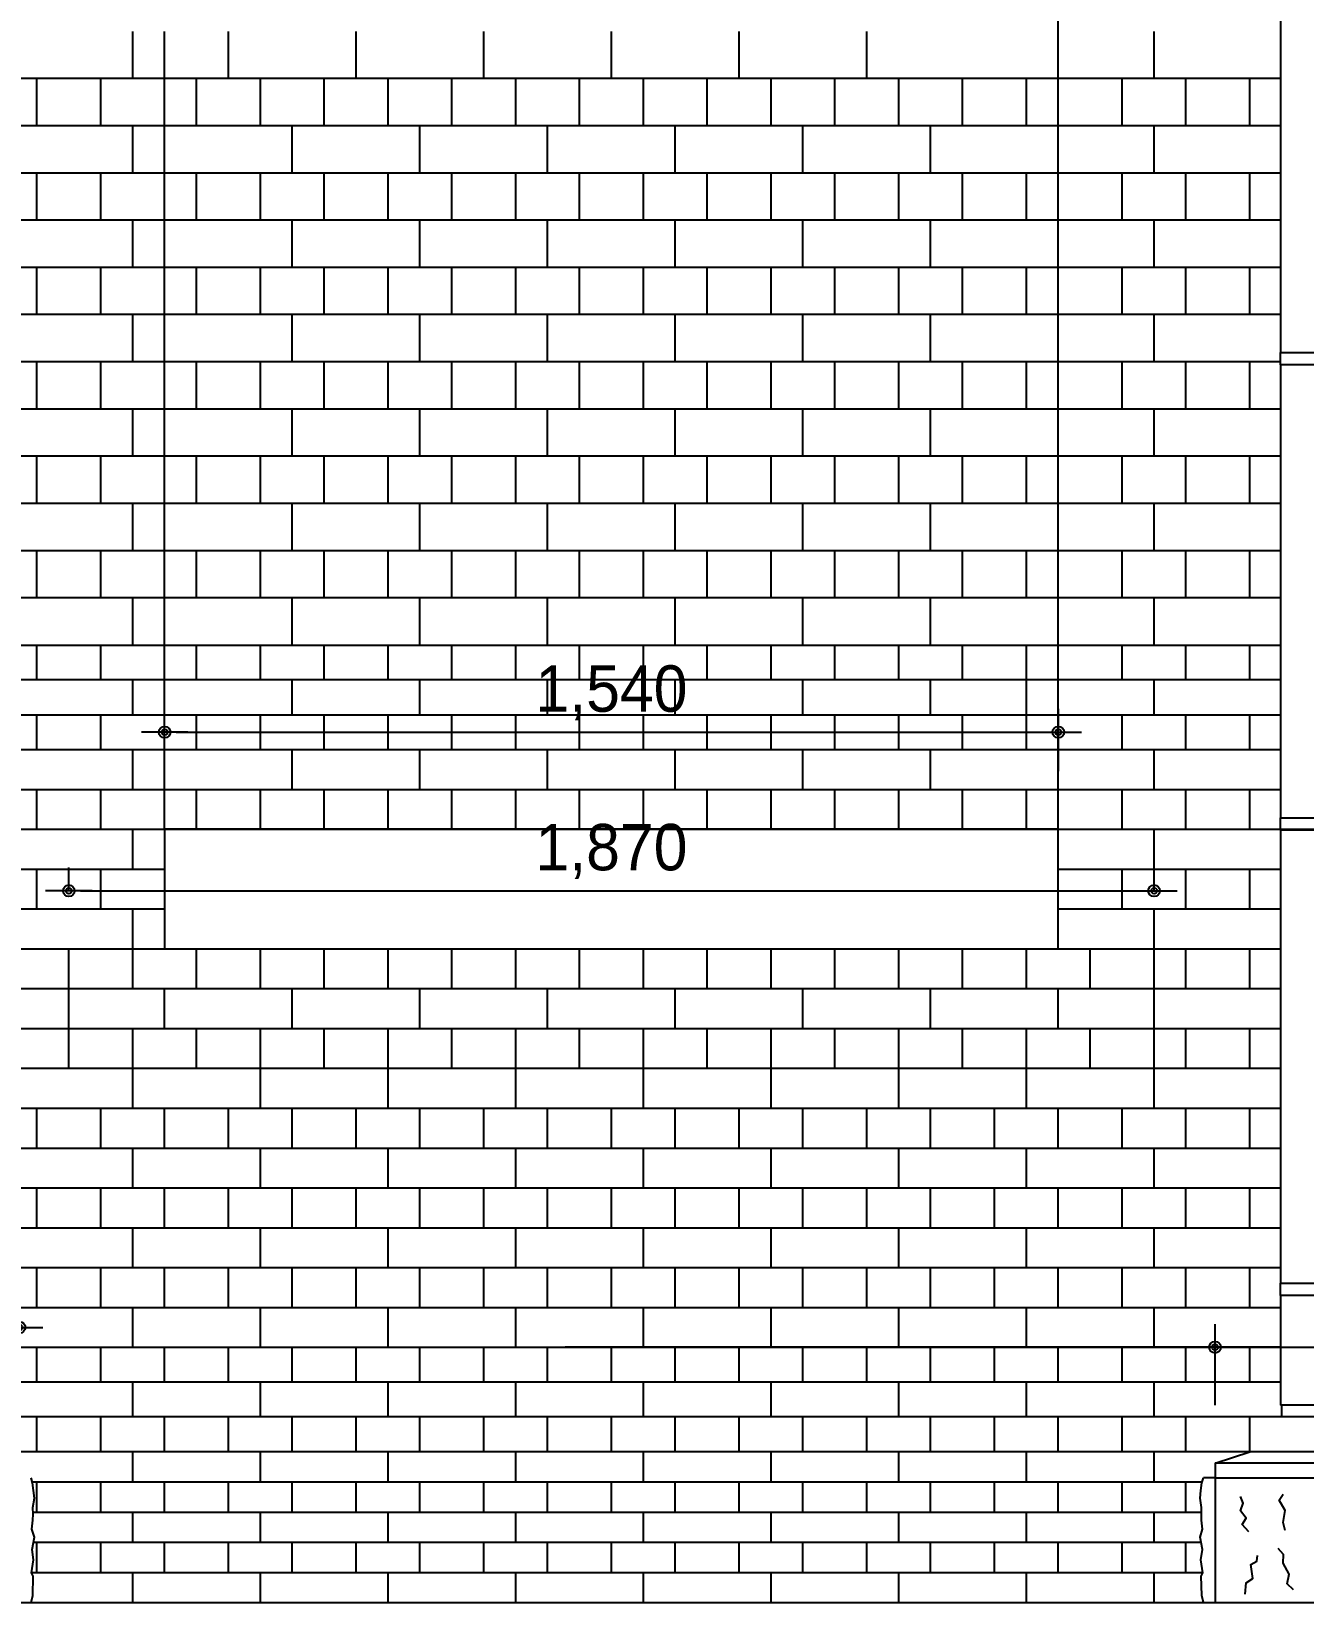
# Model space of a CAD drawing. Extents: x 186583 to 203403, y -172622 to -160742.
# Drawn here: x 193794 to 195986, y -169763 to -167055 of the extents above; entities that cross this region are included whole.
import ezdxf

# ---------------------------------------------------------------- set-up
doc = ezdxf.new("R2010")
doc.units = 0
doc.header["$LTSCALE"] = 50
doc.header["$MEASUREMENT"] = 0
doc.header["$PDMODE"] = 35
doc.header["$PDSIZE"] = -10
doc.layers.get('0').update_dxf_attribs({"linetype": 'CONTINUOUS'})
doc.layers.get('DEFPOINTS').update_dxf_attribs({"linetype": 'CONTINUOUS'})
for name, color, linetype in [('ele-3', 6, 'CONTINUOUS'), ('h', 5, 'CONTINUOUS'), ('HAT', 5, 'CONTINUOUS'), ('W-2', 2, 'CONTINUOUS'), ('WID', 4, 'CONTINUOUS')]:
    doc.layers.add(name, color=color, linetype=linetype)
doc.styles.add('GHS', font='HYWULM_0.TTF')
doc.styles.add('현창', font='HYWULM_0.TTF')
doc.dimstyles.new('3MM', dxfattribs={"dimscale": 300, "dimtxt": 4, "dimasz": 1, "dimexe": 1.5, "dimexo": 2, "dimgap": 1, "dimtad": 1, "dimtoh": 1, "dimdec": 4, "dimzin": 0, "dimdsep": 46, "dimtxsty": 'GHS', "dimblk": 'DIMDOT', "dimcen": -1, "dimdle": 1.5, "dimadec": 0, "dimazin": 0, "dimtfac": 1, "dimtdec": 4, "dimtix": 1, "dimtmove": 2, "dimatfit": 3, "dimldrblk": 'DIMDOT', "dimfxl": 1, "dimtvp": 1, "dimtolj": 1, "dimtzin": 0, "dimarcsym": 0})

# ---------------------------------------------------------------- blocks, each defined once
blk = doc.blocks.new('DIMDOT')
at = {"linetype": 'Continuous'}
blk.add_line((-2, 0), (2, 0), dxfattribs=at)
for radius in [0.5, 0.25]:
    blk.add_circle((0, 0), radius, dxfattribs=at)
blk = doc.blocks.new('*D15')
at = {"lineweight": -2}
for p, q in [((194023.7, -168330.3), (194023.7, -168222.9)), ((195563.7, -168330.3), (195563.7, -168222.9)), ((194043.7, -168262.9), (195543.7, -168262.9))]:
    blk.add_line(p, q, dxfattribs=at)
at = {"layer": 'DEFPOINTS', "color": 0}
for p in [(195563.7, -168262.9), (194023.7, -168430.3), (195563.7, -168430.3)]:
    blk.add_point(p, dxfattribs=at)
at = {"lineweight": -2, "xscale": 20, "yscale": 20, "zscale": 20, "rotation": 180}
blk.add_blockref('DIMDOT', (194023.7, -168262.9), dxfattribs=at)
at = {"lineweight": -2, "xscale": 20, "yscale": 20, "zscale": 20}
blk.add_blockref('DIMDOT', (195563.7, -168262.9), dxfattribs=at)
at = {"color": 0, "insert": (194793.7, -168195.2), "char_height": 80, "attachment_point": 5, "style": '현창'}
blk.add_mtext('\\A1;1,540', dxfattribs=at)
blk = doc.blocks.new('*D16')
at = {"lineweight": -2}
for p, q in [((193858.7, -168536.3), (193858.7, -168496.3)), ((195728.7, -168536.3), (195728.7, -168496.3)), ((193878.7, -168536.3), (195708.7, -168536.3))]:
    blk.add_line(p, q, dxfattribs=at)
at = {"layer": 'DEFPOINTS', "color": 0}
for p in [(195728.7, -168536.3), (193858.7, -168636.3), (195728.7, -168636.3)]:
    blk.add_point(p, dxfattribs=at)
at = {"lineweight": -2, "xscale": 20, "yscale": 20, "zscale": 20, "rotation": 180}
blk.add_blockref('DIMDOT', (193858.7, -168536.3), dxfattribs=at)
at = {"lineweight": -2, "xscale": 20, "yscale": 20, "zscale": 20}
blk.add_blockref('DIMDOT', (195728.7, -168536.3), dxfattribs=at)
at = {"color": 0, "insert": (194793.7, -168468.5), "char_height": 80, "attachment_point": 5, "style": '현창'}
blk.add_mtext('\\A1;1,870', dxfattribs=at)
blk = doc.blocks.new('*D21')
at = {"lineweight": -2}
for p, q in [((193113.7, -169422.9), (193113.7, -169248.7)), ((193773.7, -169422.9), (193773.7, -169248.7)), ((193133.7, -169288.7), (193753.7, -169288.7))]:
    blk.add_line(p, q, dxfattribs=at)
at = {"layer": 'DEFPOINTS', "color": 0}
for p in [(193773.7, -169288.7), (193113.7, -169522.9), (193773.7, -169522.9)]:
    blk.add_point(p, dxfattribs=at)
at = {"lineweight": -2, "xscale": 20, "yscale": 20, "zscale": 20, "rotation": 180}
blk.add_blockref('DIMDOT', (193113.7, -169288.7), dxfattribs=at)
at = {"lineweight": -2, "xscale": 20, "yscale": 20, "zscale": 20}
blk.add_blockref('DIMDOT', (193773.7, -169288.7), dxfattribs=at)
at = {"color": 0, "insert": (193443.7, -169227.1), "char_height": 80, "attachment_point": 5, "style": '현창'}
blk.add_mtext('\\A1;660', dxfattribs=at)
blk = doc.blocks.new('*D22')
at = {"lineweight": -2}
for p, q in [((195833.7, -169422.9), (195833.7, -169282.9)), ((196443.7, -169422.9), (196443.7, -169282.9)), ((195853.7, -169322.9), (196423.7, -169322.9))]:
    blk.add_line(p, q, dxfattribs=at)
at = {"layer": 'DEFPOINTS', "color": 0}
for p in [(196443.7, -169322.9), (195833.7, -169522.9), (196443.7, -169522.9)]:
    blk.add_point(p, dxfattribs=at)
at = {"lineweight": -2, "xscale": 20, "yscale": 20, "zscale": 20, "rotation": 180}
blk.add_blockref('DIMDOT', (195833.7, -169322.9), dxfattribs=at)
at = {"lineweight": -2, "xscale": 20, "yscale": 20, "zscale": 20}
blk.add_blockref('DIMDOT', (196443.7, -169322.9), dxfattribs=at)
at = {"color": 0, "insert": (196138.7, -169261.3), "char_height": 80, "attachment_point": 5, "style": '현창'}
blk.add_mtext('\\A1;610', dxfattribs=at)

msp = doc.modelspace()

# ---------------------------------------------------------------- linework, layer by layer
at = {"layer": 'ele-3'}
for p, q in [((195563.65758, -168430.26534), (195563.65758, -166067.48366)), ((195946.69224, -166827.17968), (195946.69224, -167609.09713)), ((194023.65758, -168430.26534), (194023.65758, -167055.35391)), ((195563.65758, -167136.70608), (194023.65758, -167136.70608)), ((195563.65758, -167218.05824), (194023.65758, -167218.05824)), ((195563.65758, -167299.4104), (194023.65758, -167299.4104)), ((195563.65758, -167380.76256), (194023.65758, -167380.76256)), ((195563.65758, -167462.11472), (194023.65758, -167462.11472)), ((195563.65758, -167543.46688), (194023.65758, -167543.46688)), ((195563.65758, -167624.81904), (194023.65758, -167624.81904)), ((195946.69224, -167629.09713), (195946.69224, -168411.01457)), ((195563.65758, -167706.1712), (194023.65758, -167706.1712)), ((195563.65758, -167787.52336), (194023.65758, -167787.52336)), ((195563.65758, -167868.87553), (194023.65758, -167868.87553)), ((195563.65758, -167950.22769), (194023.65758, -167950.22769)), ((195563.65758, -168031.57985), (194023.65758, -168031.57985)), ((192488.65758, -168112.93201), (194023.65758, -168112.93201)), ((192488.65758, -168112.93201), (194023.65758, -168112.93201)), ((194023.65758, -168112.93201), (195563.65758, -168112.93201)), ((194023.65758, -168112.93201), (195563.65758, -168112.93201)), ((195288.65758, -168112.93201), (195946.69224, -168112.93201)), ((195288.65758, -168112.93201), (195946.69224, -168112.93201)), ((194023.65758, -168172.93201), (192488.65758, -168172.93201)), ((195563.65758, -168172.93201), (194023.65758, -168172.93201)), ((195946.69224, -168172.93201), (195288.65758, -168172.93201)), ((192488.65758, -168232.93201), (194023.65758, -168232.93201)), ((194023.65758, -168232.93201), (195563.65758, -168232.93201)), ((195288.65758, -168232.93201), (195946.69224, -168232.93201)), ((192488.65758, -168292.93201), (194023.65758, -168292.93201)), ((194023.65758, -168292.93201), (195563.65758, -168292.93201)), ((195288.65758, -168292.93201), (195946.69224, -168292.93201)), ((194023.65758, -168361.59868), (195563.65758, -168361.59868)), ((195946.69224, -168431.01457), (195946.69224, -169212.93201)), ((193858.65758, -168636.26534), (195728.65758, -168636.26534)), ((193858.65758, -168842.26534), (193858.65758, -168636.26534)), ((193858.65758, -168704.93201), (195728.65758, -168704.93201)), ((193858.65758, -168773.59868), (195728.65758, -168773.59868)), ((195946.69224, -169232.93201), (195946.69224, -169422.93201)), ((192488.65758, -169322.93201), (195946.69224, -169322.93201)), ((195946.69224, -169322.93201), (194713.65758, -169322.93201)), ((195946.69224, -169382.93201), (192488.65758, -169382.93201)), ((196021.69224, -169422.93201), (195946.69224, -169422.93201)), ((196443.65758, -169502.93201), (192488.65758, -169502.93201))]:
    msp.add_line(p, q, dxfattribs=at)
for points in [[(194133.65758, -167136.70608), (194133.65758, -167055.35391)], [(194353.65758, -167136.70608), (194353.65758, -167055.35391)], [(194573.65758, -167136.70608), (194573.65758, -167055.35391)], [(194793.65758, -167136.70608), (194793.65758, -167055.35391)], [(195013.65758, -167136.70608), (195013.65758, -167055.35391)], [(195233.65758, -167136.70608), (195233.65758, -167055.35391)], [(194078.65758, -167218.05824), (194078.65758, -167136.70608)], [(194188.65758, -167218.05824), (194188.65758, -167136.70608)], [(194298.65758, -167218.05824), (194298.65758, -167136.70608)], [(194408.65758, -167218.05824), (194408.65758, -167136.70608)], [(194518.65758, -167218.05824), (194518.65758, -167136.70608)], [(194628.65758, -167218.05824), (194628.65758, -167136.70608)], [(194738.65758, -167218.05824), (194738.65758, -167136.70608)], [(194848.65758, -167218.05824), (194848.65758, -167136.70608)], [(194958.65758, -167218.05824), (194958.65758, -167136.70608)], [(195068.65758, -167218.05824), (195068.65758, -167136.70608)], [(195178.65758, -167218.05824), (195178.65758, -167136.70608)], [(195288.65758, -167218.05824), (195288.65758, -167136.70608)], [(195398.65758, -167218.05824), (195398.65758, -167136.70608)], [(195508.65758, -167218.05824), (195508.65758, -167136.70608)], [(194243.65758, -167299.4104), (194243.65758, -167218.05824)], [(194463.65758, -167299.4104), (194463.65758, -167218.05824)], [(194683.65758, -167299.4104), (194683.65758, -167218.05824)], [(194903.65758, -167299.4104), (194903.65758, -167218.05824)], [(195123.65758, -167299.4104), (195123.65758, -167218.05824)], [(195343.65758, -167299.4104), (195343.65758, -167218.05824)], [(194078.65758, -167380.76256), (194078.65758, -167299.4104)], [(194188.65758, -167380.76256), (194188.65758, -167299.4104)], [(194298.65758, -167380.76256), (194298.65758, -167299.4104)], [(194408.65758, -167380.76256), (194408.65758, -167299.4104)], [(194518.65758, -167380.76256), (194518.65758, -167299.4104)], [(194628.65758, -167380.76256), (194628.65758, -167299.4104)], [(194738.65758, -167380.76256), (194738.65758, -167299.4104)], [(194848.65758, -167380.76256), (194848.65758, -167299.4104)], [(194958.65758, -167380.76256), (194958.65758, -167299.4104)], [(195068.65758, -167380.76256), (195068.65758, -167299.4104)], [(195178.65758, -167380.76256), (195178.65758, -167299.4104)], [(195288.65758, -167380.76256), (195288.65758, -167299.4104)], [(195398.65758, -167380.76256), (195398.65758, -167299.4104)], [(195508.65758, -167380.76256), (195508.65758, -167299.4104)], [(194243.65758, -167462.11472), (194243.65758, -167380.76256)], [(194463.65758, -167462.11472), (194463.65758, -167380.76256)], [(194683.65758, -167462.11472), (194683.65758, -167380.76256)], [(194903.65758, -167462.11472), (194903.65758, -167380.76256)], [(195123.65758, -167462.11472), (195123.65758, -167380.76256)], [(195343.65758, -167462.11472), (195343.65758, -167380.76256)], [(194078.65758, -167543.46688), (194078.65758, -167462.11472)], [(194188.65758, -167543.46688), (194188.65758, -167462.11472)], [(194298.65758, -167543.46688), (194298.65758, -167462.11472)], [(194408.65758, -167543.46688), (194408.65758, -167462.11472)], [(194518.65758, -167543.46688), (194518.65758, -167462.11472)], [(194628.65758, -167543.46688), (194628.65758, -167462.11472)], [(194738.65758, -167543.46688), (194738.65758, -167462.11472)], [(194848.65758, -167543.46688), (194848.65758, -167462.11472)], [(194958.65758, -167543.46688), (194958.65758, -167462.11472)], [(195068.65758, -167543.46688), (195068.65758, -167462.11472)], [(195178.65758, -167543.46688), (195178.65758, -167462.11472)], [(195288.65758, -167543.46688), (195288.65758, -167462.11472)], [(195398.65758, -167543.46688), (195398.65758, -167462.11472)], [(195508.65758, -167543.46688), (195508.65758, -167462.11472)], [(194243.65758, -167624.81904), (194243.65758, -167543.46688)], [(194463.65758, -167624.81904), (194463.65758, -167543.46688)], [(194683.65758, -167624.81904), (194683.65758, -167543.46688)], [(194903.65758, -167624.81904), (194903.65758, -167543.46688)], [(195123.65758, -167624.81904), (195123.65758, -167543.46688)], [(195343.65758, -167624.81904), (195343.65758, -167543.46688)], [(194078.65758, -167706.1712), (194078.65758, -167624.81904)], [(194188.65758, -167706.1712), (194188.65758, -167624.81904)], [(194298.65758, -167706.1712), (194298.65758, -167624.81904)], [(194408.65758, -167706.1712), (194408.65758, -167624.81904)], [(194518.65758, -167706.1712), (194518.65758, -167624.81904)], [(194628.65758, -167706.1712), (194628.65758, -167624.81904)], [(194738.65758, -167706.1712), (194738.65758, -167624.81904)], [(194848.65758, -167706.1712), (194848.65758, -167624.81904)], [(194958.65758, -167706.1712), (194958.65758, -167624.81904)], [(195068.65758, -167706.1712), (195068.65758, -167624.81904)], [(195178.65758, -167706.1712), (195178.65758, -167624.81904)], [(195288.65758, -167706.1712), (195288.65758, -167624.81904)], [(195398.65758, -167706.1712), (195398.65758, -167624.81904)], [(195508.65758, -167706.1712), (195508.65758, -167624.81904)], [(194243.65758, -167787.52336), (194243.65758, -167706.1712)], [(194463.65758, -167787.52336), (194463.65758, -167706.1712)], [(194683.65758, -167787.52336), (194683.65758, -167706.1712)], [(194903.65758, -167787.52336), (194903.65758, -167706.1712)], [(195123.65758, -167787.52336), (195123.65758, -167706.1712)], [(195343.65758, -167787.52336), (195343.65758, -167706.1712)], [(194078.65758, -167868.87553), (194078.65758, -167787.52336)], [(194188.65758, -167868.87553), (194188.65758, -167787.52336)], [(194298.65758, -167868.87553), (194298.65758, -167787.52336)], [(194408.65758, -167868.87553), (194408.65758, -167787.52336)], [(194518.65758, -167868.87553), (194518.65758, -167787.52336)], [(194628.65758, -167868.87553), (194628.65758, -167787.52336)], [(194738.65758, -167868.87553), (194738.65758, -167787.52336)], [(194848.65758, -167868.87553), (194848.65758, -167787.52336)], [(194958.65758, -167868.87553), (194958.65758, -167787.52336)], [(195068.65758, -167868.87553), (195068.65758, -167787.52336)], [(195178.65758, -167868.87553), (195178.65758, -167787.52336)], [(195288.65758, -167868.87553), (195288.65758, -167787.52336)], [(195398.65758, -167868.87553), (195398.65758, -167787.52336)], [(195508.65758, -167868.87553), (195508.65758, -167787.52336)], [(194243.65758, -167950.22769), (194243.65758, -167868.87553)], [(194463.65758, -167950.22769), (194463.65758, -167868.87553)], [(194683.65758, -167950.22769), (194683.65758, -167868.87553)], [(194903.65758, -167950.22769), (194903.65758, -167868.87553)], [(195123.65758, -167950.22769), (195123.65758, -167868.87553)], [(195343.65758, -167950.22769), (195343.65758, -167868.87553)], [(194078.65758, -168031.57985), (194078.65758, -167950.22769)], [(194188.65758, -168031.57985), (194188.65758, -167950.22769)], [(194298.65758, -168031.57985), (194298.65758, -167950.22769)], [(194408.65758, -168031.57985), (194408.65758, -167950.22769)], [(194518.65758, -168031.57985), (194518.65758, -167950.22769)], [(194628.65758, -168031.57985), (194628.65758, -167950.22769)], [(194738.65758, -168031.57985), (194738.65758, -167950.22769)], [(194848.65758, -168031.57985), (194848.65758, -167950.22769)], [(194958.65758, -168031.57985), (194958.65758, -167950.22769)], [(195068.65758, -168031.57985), (195068.65758, -167950.22769)], [(195178.65758, -168031.57985), (195178.65758, -167950.22769)], [(195288.65758, -168031.57985), (195288.65758, -167950.22769)], [(195398.65758, -168031.57985), (195398.65758, -167950.22769)], [(195508.65758, -168031.57985), (195508.65758, -167950.22769)], [(194243.65758, -168112.93201), (194243.65758, -168031.57985)], [(194463.65758, -168112.93201), (194463.65758, -168031.57985)], [(194683.65758, -168112.93201), (194683.65758, -168031.57985)], [(194903.65758, -168112.93201), (194903.65758, -168031.57985)], [(195123.65758, -168112.93201), (195123.65758, -168031.57985)], [(195343.65758, -168112.93201), (195343.65758, -168031.57985)], [(193803.65758, -168172.93201), (193803.65758, -168112.93201)], [(193913.65758, -168172.93201), (193913.65758, -168112.93201)], [(194078.65758, -168172.93201), (194078.65758, -168112.93201)], [(194188.65758, -168172.93201), (194188.65758, -168112.93201)], [(194298.65758, -168172.93201), (194298.65758, -168112.93201)], [(194408.65758, -168172.93201), (194408.65758, -168112.93201)], [(194518.65758, -168172.93201), (194518.65758, -168112.93201)], [(194628.65758, -168172.93201), (194628.65758, -168112.93201)], [(194738.65758, -168172.93201), (194738.65758, -168112.93201)], [(194848.65758, -168172.93201), (194848.65758, -168112.93201)], [(194958.65758, -168172.93201), (194958.65758, -168112.93201)], [(195068.65758, -168172.93201), (195068.65758, -168112.93201)], [(195178.65758, -168172.93201), (195178.65758, -168112.93201)], [(195288.65758, -168172.93201), (195288.65758, -168112.93201)], [(195398.65758, -168172.93201), (195398.65758, -168112.93201)], [(195508.65758, -168172.93201), (195508.65758, -168112.93201)], [(195563.65758, -168172.93201), (195563.65758, -168112.93201)], [(195563.65758, -168172.93201), (195563.65758, -168112.93201)], [(195673.65758, -168172.93201), (195673.65758, -168112.93201)], [(195783.65758, -168172.93201), (195783.65758, -168112.93201)], [(195893.65758, -168172.93201), (195893.65758, -168112.93201)], [(193968.65758, -168232.93201), (193968.65758, -168172.93201)], [(194243.65758, -168232.93201), (194243.65758, -168172.93201)], [(194463.65758, -168232.93201), (194463.65758, -168172.93201)], [(194683.65758, -168232.93201), (194683.65758, -168172.93201)], [(194903.65758, -168232.93201), (194903.65758, -168172.93201)], [(195123.65758, -168232.93201), (195123.65758, -168172.93201)], [(195343.65758, -168232.93201), (195343.65758, -168172.93201)], [(195508.65758, -168232.93201), (195508.65758, -168172.93201)], [(195728.65758, -168232.93201), (195728.65758, -168172.93201)], [(193803.65758, -168292.93201), (193803.65758, -168232.93201)], [(193913.65758, -168292.93201), (193913.65758, -168232.93201)], [(194078.65758, -168292.93201), (194078.65758, -168232.93201)], [(194188.65758, -168292.93201), (194188.65758, -168232.93201)], [(194298.65758, -168292.93201), (194298.65758, -168232.93201)], [(194408.65758, -168292.93201), (194408.65758, -168232.93201)], [(194518.65758, -168292.93201), (194518.65758, -168232.93201)], [(194628.65758, -168292.93201), (194628.65758, -168232.93201)], [(194738.65758, -168292.93201), (194738.65758, -168232.93201)], [(194848.65758, -168292.93201), (194848.65758, -168232.93201)], [(194958.65758, -168292.93201), (194958.65758, -168232.93201)], [(195068.65758, -168292.93201), (195068.65758, -168232.93201)], [(195178.65758, -168292.93201), (195178.65758, -168232.93201)], [(195288.65758, -168292.93201), (195288.65758, -168232.93201)], [(195398.65758, -168292.93201), (195398.65758, -168232.93201)], [(195508.65758, -168292.93201), (195508.65758, -168232.93201)], [(195563.65758, -168292.93201), (195563.65758, -168232.93201)], [(195563.65758, -168292.93201), (195563.65758, -168232.93201)], [(195673.65758, -168292.93201), (195673.65758, -168232.93201)], [(195783.65758, -168292.93201), (195783.65758, -168232.93201)], [(195893.65758, -168292.93201), (195893.65758, -168232.93201)], [(194243.65758, -168361.59868), (194243.65758, -168292.93201)], [(194463.65758, -168361.59868), (194463.65758, -168292.93201)], [(194683.65758, -168361.59868), (194683.65758, -168292.93201)], [(194903.65758, -168361.59868), (194903.65758, -168292.93201)], [(195123.65758, -168361.59868), (195123.65758, -168292.93201)], [(195343.65758, -168361.59868), (195343.65758, -168292.93201)], [(194078.65758, -168430.26534), (194078.65758, -168361.59868)], [(194188.65758, -168430.26534), (194188.65758, -168361.59868)], [(194298.65758, -168430.26534), (194298.65758, -168361.59868)], [(194408.65758, -168430.26534), (194408.65758, -168361.59868)], [(194518.65758, -168430.26534), (194518.65758, -168361.59868)], [(194628.65758, -168430.26534), (194628.65758, -168361.59868)], [(194738.65758, -168430.26534), (194738.65758, -168361.59868)], [(194848.65758, -168430.26534), (194848.65758, -168361.59868)], [(194958.65758, -168430.26534), (194958.65758, -168361.59868)], [(195068.65758, -168430.26534), (195068.65758, -168361.59868)], [(195178.65758, -168430.26534), (195178.65758, -168361.59868)], [(195288.65758, -168430.26534), (195288.65758, -168361.59868)], [(195398.65758, -168430.26534), (195398.65758, -168361.59868)], [(195508.65758, -168430.26534), (195508.65758, -168361.59868)], [(193968.65758, -168704.93201), (193968.65758, -168636.26534)], [(194078.65758, -168704.93201), (194078.65758, -168636.26534)], [(194188.65758, -168704.93201), (194188.65758, -168636.26534)], [(194298.65758, -168704.93201), (194298.65758, -168636.26534)], [(194408.65758, -168704.93201), (194408.65758, -168636.26534)], [(194518.65758, -168704.93201), (194518.65758, -168636.26534)], [(194628.65758, -168704.93201), (194628.65758, -168636.26534)], [(194738.65758, -168704.93201), (194738.65758, -168636.26534)], [(194848.65758, -168704.93201), (194848.65758, -168636.26534)], [(194958.65758, -168704.93201), (194958.65758, -168636.26534)], [(195068.65758, -168704.93201), (195068.65758, -168636.26534)], [(195178.65758, -168704.93201), (195178.65758, -168636.26534)], [(195288.65758, -168704.93201), (195288.65758, -168636.26534)], [(195398.65758, -168704.93201), (195398.65758, -168636.26534)], [(195508.65758, -168704.93201), (195508.65758, -168636.26534)], [(195618.65758, -168704.93201), (195618.65758, -168636.26534)], [(195728.65758, -168842.26534), (195728.65758, -168636.26534)], [(194023.65758, -168773.59868), (194023.65758, -168704.93201)], [(194243.65758, -168773.59868), (194243.65758, -168704.93201)], [(194463.65758, -168773.59868), (194463.65758, -168704.93201)], [(194683.65758, -168773.59868), (194683.65758, -168704.93201)], [(194903.65758, -168773.59868), (194903.65758, -168704.93201)], [(195123.65758, -168773.59868), (195123.65758, -168704.93201)], [(195343.65758, -168773.59868), (195343.65758, -168704.93201)], [(195563.65758, -168773.59868), (195563.65758, -168704.93201)], [(193968.65758, -168842.26534), (193968.65758, -168773.59868)], [(194078.65758, -168842.26534), (194078.65758, -168773.59868)], [(194188.65758, -168842.26534), (194188.65758, -168773.59868)], [(194298.65758, -168842.26534), (194298.65758, -168773.59868)], [(194408.65758, -168842.26534), (194408.65758, -168773.59868)], [(194518.65758, -168842.26534), (194518.65758, -168773.59868)], [(194628.65758, -168842.26534), (194628.65758, -168773.59868)], [(194738.65758, -168842.26534), (194738.65758, -168773.59868)], [(194848.65758, -168842.26534), (194848.65758, -168773.59868)], [(194958.65758, -168842.26534), (194958.65758, -168773.59868)], [(195068.65758, -168842.26534), (195068.65758, -168773.59868)], [(195178.65758, -168842.26534), (195178.65758, -168773.59868)], [(195288.65758, -168842.26534), (195288.65758, -168773.59868)], [(195398.65758, -168842.26534), (195398.65758, -168773.59868)], [(195508.65758, -168842.26534), (195508.65758, -168773.59868)], [(195618.65758, -168842.26534), (195618.65758, -168773.59868)], [(193803.65758, -169382.93201), (193803.65758, -169322.93201)], [(193913.65758, -169382.93201), (193913.65758, -169322.93201)], [(194023.65758, -169382.93201), (194023.65758, -169322.93201)], [(194133.65758, -169382.93201), (194133.65758, -169322.93201)], [(194243.65758, -169382.93201), (194243.65758, -169322.93201)], [(194353.65758, -169382.93201), (194353.65758, -169322.93201)], [(194463.65758, -169382.93201), (194463.65758, -169322.93201)], [(194573.65758, -169382.93201), (194573.65758, -169322.93201)], [(194683.65758, -169382.93201), (194683.65758, -169322.93201)], [(194793.65758, -169382.93201), (194793.65758, -169322.93201)], [(194903.65758, -169382.93201), (194903.65758, -169322.93201)], [(195013.65758, -169382.93201), (195013.65758, -169322.93201)], [(195123.65758, -169382.93201), (195123.65758, -169322.93201)], [(195233.65758, -169382.93201), (195233.65758, -169322.93201)], [(195343.65758, -169382.93201), (195343.65758, -169322.93201)], [(195453.65758, -169382.93201), (195453.65758, -169322.93201)], [(195563.65758, -169382.93201), (195563.65758, -169322.93201)], [(195673.65758, -169382.93201), (195673.65758, -169322.93201)], [(195783.65758, -169382.93201), (195783.65758, -169322.93201)], [(195893.65758, -169382.93201), (195893.65758, -169322.93201)], [(193968.65758, -169442.93201), (193968.65758, -169382.93201)], [(194188.65758, -169442.93201), (194188.65758, -169382.93201)], [(194408.65758, -169442.93201), (194408.65758, -169382.93201)], [(194628.65758, -169442.93201), (194628.65758, -169382.93201)], [(194848.65758, -169442.93201), (194848.65758, -169382.93201)], [(195068.65758, -169442.93201), (195068.65758, -169382.93201)], [(195288.65758, -169442.93201), (195288.65758, -169382.93201)], [(195508.65758, -169442.93201), (195508.65758, -169382.93201)], [(195728.65758, -169442.93201), (195728.65758, -169382.93201)], [(195948.65758, -169442.93201), (195948.65758, -169422.93201)], [(196223.65758, -169502.93201), (196223.65758, -169442.93201), (192488.65758, -169442.93201)], [(193803.65758, -169502.93201), (193803.65758, -169442.93201)], [(193913.65758, -169502.93201), (193913.65758, -169442.93201)], [(194023.65758, -169502.93201), (194023.65758, -169442.93201)], [(194133.65758, -169502.93201), (194133.65758, -169442.93201)], [(194243.65758, -169502.93201), (194243.65758, -169442.93201)], [(194353.65758, -169502.93201), (194353.65758, -169442.93201)], [(194463.65758, -169502.93201), (194463.65758, -169442.93201)], [(194573.65758, -169502.93201), (194573.65758, -169442.93201)], [(194683.65758, -169502.93201), (194683.65758, -169442.93201)], [(194793.65758, -169502.93201), (194793.65758, -169442.93201)], [(194903.65758, -169502.93201), (194903.65758, -169442.93201)], [(195013.65758, -169502.93201), (195013.65758, -169442.93201)], [(195123.65758, -169502.93201), (195123.65758, -169442.93201)], [(195233.65758, -169502.93201), (195233.65758, -169442.93201)], [(195343.65758, -169502.93201), (195343.65758, -169442.93201)], [(195453.65758, -169502.93201), (195453.65758, -169442.93201)], [(195563.65758, -169502.93201), (195563.65758, -169442.93201)], [(195673.65758, -169502.93201), (195673.65758, -169442.93201)], [(195783.65758, -169502.93201), (195783.65758, -169442.93201)], [(195893.65758, -169502.93201), (195893.65758, -169442.93201)]]:
    msp.add_lwpolyline(points, dxfattribs=at)
at = {"layer": 'h'}
for p, q in [((194023.65758, -167136.70608), (189843.65758, -167136.70608)), ((195946.69224, -167136.70608), (195288.65758, -167136.70608)), ((194023.65758, -167218.05824), (189843.65758, -167218.05824)), ((195946.69224, -167218.05824), (195563.65758, -167218.05824)), ((194023.65758, -167299.4104), (192816.15758, -167299.4104)), ((195946.69224, -167299.4104), (195563.65758, -167299.4104)), ((194023.65758, -167380.76256), (192816.15758, -167380.76256)), ((195946.69224, -167380.76256), (195563.65758, -167380.76256)), ((194023.65758, -167462.11472), (192816.15758, -167462.11472)), ((195946.69224, -167462.11472), (195563.65758, -167462.11472)), ((194023.65758, -167543.46688), (192816.15758, -167543.46688)), ((195946.69224, -167543.46688), (195563.65758, -167543.46688)), ((194023.65758, -167624.81904), (189843.65758, -167624.81904)), ((195946.69224, -167624.81904), (195563.65758, -167624.81904)), ((194023.65758, -167706.1712), (189843.65758, -167706.1712)), ((195946.69224, -167706.1712), (195563.65758, -167706.1712)), ((194023.65758, -167787.52336), (189843.65758, -167787.52336)), ((195946.69224, -167787.52336), (195563.65758, -167787.52336)), ((194023.65758, -167868.87553), (192562.30567, -167868.87553)), ((195946.69224, -167868.87553), (195563.65758, -167868.87553)), ((194023.65758, -167950.22769), (192523.41453, -167950.22769)), ((195946.69224, -167950.22769), (195563.65758, -167950.22769)), ((194023.65758, -168031.57985), (192488.65758, -168031.57985)), ((195946.69224, -168031.57985), (195563.65758, -168031.57985)), ((192488.65758, -168361.59868), (194023.65758, -168361.59868)), ((195563.65758, -168361.59868), (195946.69224, -168361.59868)), ((192488.65758, -168430.26534), (196105.15758, -168430.26534)), ((192488.65758, -168498.93201), (194023.65758, -168498.93201)), ((195563.65758, -168498.93201), (195946.69224, -168498.93201)), ((192488.65758, -168567.59868), (194023.65758, -168567.59868)), ((195563.65758, -168567.59868), (195946.69224, -168567.59868)), ((192488.65758, -168636.26534), (193858.65758, -168636.26534)), ((195563.65758, -168636.26534), (195946.69224, -168636.26534)), ((192488.65758, -168704.93201), (193858.65758, -168704.93201)), ((195728.65758, -168704.93201), (195946.69224, -168704.93201)), ((192488.65758, -168773.59868), (193858.65758, -168773.59868)), ((195728.65758, -168773.59868), (195946.69224, -168773.59868)), ((192488.65758, -168842.26534), (193858.65758, -168842.26534)), ((193748.65758, -168842.26534), (195728.65758, -168842.26534)), ((195728.65758, -168842.26534), (195946.69224, -168842.26534)), ((192488.65758, -168910.93201), (195946.69224, -168910.93201)), ((192488.65758, -168979.59868), (195946.69224, -168979.59868)), ((192488.65758, -169048.26534), (195946.69224, -169048.26534)), ((192488.65758, -169116.93201), (195946.69224, -169116.93201)), ((192488.65758, -169185.59868), (195946.69224, -169185.59868)), ((192488.65758, -169254.26534), (195946.69224, -169254.26534)), ((193795.6739, -169554.93201), (195811.64125, -169554.93201)), ((193797.03677, -169606.93201), (195810.27838, -169606.93201)), ((193797.6544, -169658.93201), (195809.66075, -169658.93201)), ((193794.73788, -169710.93201), (195812.57727, -169710.93201))]:
    msp.add_line(p, q, dxfattribs=at)
for points in [[(193968.65758, -167136.70608), (193968.65758, -167055.35391)], [(195728.65758, -167136.70608), (195728.65758, -167055.35391)], [(193803.65758, -167218.05824), (193803.65758, -167136.70608)], [(193913.65758, -167218.05824), (193913.65758, -167136.70608)], [(195563.65758, -167218.05824), (195563.65758, -167136.70608)], [(195563.65758, -167218.05824), (195563.65758, -167136.70608)], [(195673.65758, -167218.05824), (195673.65758, -167136.70608)], [(195783.65758, -167218.05824), (195783.65758, -167136.70608)], [(195893.65758, -167218.05824), (195893.65758, -167136.70608)], [(193968.65758, -167299.4104), (193968.65758, -167218.05824)], [(195728.65758, -167299.4104), (195728.65758, -167218.05824)], [(193803.65758, -167380.76256), (193803.65758, -167299.4104)], [(193913.65758, -167380.76256), (193913.65758, -167299.4104)], [(195563.65758, -167380.76256), (195563.65758, -167299.4104)], [(195563.65758, -167380.76256), (195563.65758, -167299.4104)], [(195673.65758, -167380.76256), (195673.65758, -167299.4104)], [(195783.65758, -167380.76256), (195783.65758, -167299.4104)], [(195893.65758, -167380.76256), (195893.65758, -167299.4104)], [(193968.65758, -167462.11472), (193968.65758, -167380.76256)], [(195728.65758, -167462.11472), (195728.65758, -167380.76256)], [(193803.65758, -167543.46688), (193803.65758, -167462.11472)], [(193913.65758, -167543.46688), (193913.65758, -167462.11472)], [(195563.65758, -167543.46688), (195563.65758, -167462.11472)], [(195563.65758, -167543.46688), (195563.65758, -167462.11472)], [(195673.65758, -167543.46688), (195673.65758, -167462.11472)], [(195783.65758, -167543.46688), (195783.65758, -167462.11472)], [(195893.65758, -167543.46688), (195893.65758, -167462.11472)], [(193968.65758, -167624.81904), (193968.65758, -167543.46688)], [(195728.65758, -167624.81904), (195728.65758, -167543.46688)], [(193803.65758, -167706.1712), (193803.65758, -167624.81904)], [(193913.65758, -167706.1712), (193913.65758, -167624.81904)], [(195563.65758, -167706.1712), (195563.65758, -167624.81904)], [(195563.65758, -167706.1712), (195563.65758, -167624.81904)], [(195673.65758, -167706.1712), (195673.65758, -167624.81904)], [(195783.65758, -167706.1712), (195783.65758, -167624.81904)], [(195893.65758, -167706.1712), (195893.65758, -167624.81904)], [(193968.65758, -167787.52336), (193968.65758, -167706.1712)], [(195728.65758, -167787.52336), (195728.65758, -167706.1712)], [(193803.65758, -167868.87553), (193803.65758, -167787.52336)], [(193913.65758, -167868.87553), (193913.65758, -167787.52336)], [(195563.65758, -167868.87553), (195563.65758, -167787.52336)], [(195563.65758, -167868.87553), (195563.65758, -167787.52336)], [(195673.65758, -167868.87553), (195673.65758, -167787.52336)], [(195783.65758, -167868.87553), (195783.65758, -167787.52336)], [(195893.65758, -167868.87553), (195893.65758, -167787.52336)], [(193968.65758, -167950.22769), (193968.65758, -167868.87553)], [(195728.65758, -167950.22769), (195728.65758, -167868.87553)], [(193803.65758, -168031.57985), (193803.65758, -167950.22769)], [(193913.65758, -168031.57985), (193913.65758, -167950.22769)], [(195563.65758, -168031.57985), (195563.65758, -167950.22769)], [(195563.65758, -168031.57985), (195563.65758, -167950.22769)], [(195673.65758, -168031.57985), (195673.65758, -167950.22769)], [(195783.65758, -168031.57985), (195783.65758, -167950.22769)], [(195893.65758, -168031.57985), (195893.65758, -167950.22769)], [(193968.65758, -168112.93201), (193968.65758, -168031.57985)], [(195728.65758, -168112.93201), (195728.65758, -168031.57985)], [(193968.65758, -168361.59868), (193968.65758, -168292.93201)], [(195728.65758, -168361.59868), (195728.65758, -168292.93201)], [(193803.65758, -168430.26534), (193803.65758, -168361.59868)], [(193913.65758, -168430.26534), (193913.65758, -168361.59868)], [(195563.65758, -168430.26534), (195563.65758, -168361.59868)], [(195563.65758, -168430.26534), (195563.65758, -168361.59868)], [(195673.65758, -168430.26534), (195673.65758, -168361.59868)], [(195783.65758, -168430.26534), (195783.65758, -168361.59868)], [(195893.65758, -168430.26534), (195893.65758, -168361.59868)], [(193968.65758, -168498.93201), (193968.65758, -168430.26534)], [(195728.65758, -168498.93201), (195728.65758, -168430.26534)], [(193803.65758, -168567.59868), (193803.65758, -168498.93201)], [(193913.65758, -168567.59868), (193913.65758, -168498.93201)], [(195563.65758, -168567.59868), (195563.65758, -168498.93201)], [(195563.65758, -168567.59868), (195563.65758, -168498.93201)], [(195673.65758, -168567.59868), (195673.65758, -168498.93201)], [(195783.65758, -168567.59868), (195783.65758, -168498.93201)], [(195893.65758, -168567.59868), (195893.65758, -168498.93201)], [(193968.65758, -168636.26534), (193968.65758, -168567.59868)], [(195728.65758, -168636.26534), (195728.65758, -168567.59868)], [(195783.65758, -168704.93201), (195783.65758, -168636.26534)], [(195893.65758, -168704.93201), (195893.65758, -168636.26534)], [(195728.65758, -168773.59868), (195728.65758, -168704.93201)], [(195783.65758, -168842.26534), (195783.65758, -168773.59868)], [(195893.65758, -168842.26534), (195893.65758, -168773.59868)], [(193968.65758, -168910.93201), (193968.65758, -168842.26534)], [(194188.65758, -168910.93201), (194188.65758, -168842.26534)], [(194408.65758, -168910.93201), (194408.65758, -168842.26534)], [(194628.65758, -168910.93201), (194628.65758, -168842.26534)], [(194848.65758, -168910.93201), (194848.65758, -168842.26534)], [(195068.65758, -168910.93201), (195068.65758, -168842.26534)], [(195288.65758, -168910.93201), (195288.65758, -168842.26534)], [(195508.65758, -168910.93201), (195508.65758, -168842.26534)], [(195728.65758, -168910.93201), (195728.65758, -168842.26534)], [(193803.65758, -168979.59868), (193803.65758, -168910.93201)], [(193913.65758, -168979.59868), (193913.65758, -168910.93201)], [(194023.65758, -168979.59868), (194023.65758, -168910.93201)], [(194133.65758, -168979.59868), (194133.65758, -168910.93201)], [(194243.65758, -168979.59868), (194243.65758, -168910.93201)], [(194353.65758, -168979.59868), (194353.65758, -168910.93201)], [(194463.65758, -168979.59868), (194463.65758, -168910.93201)], [(194573.65758, -168979.59868), (194573.65758, -168910.93201)], [(194683.65758, -168979.59868), (194683.65758, -168910.93201)], [(194793.65758, -168979.59868), (194793.65758, -168910.93201)], [(194903.65758, -168979.59868), (194903.65758, -168910.93201)], [(195013.65758, -168979.59868), (195013.65758, -168910.93201)], [(195123.65758, -168979.59868), (195123.65758, -168910.93201)], [(195233.65758, -168979.59868), (195233.65758, -168910.93201)], [(195343.65758, -168979.59868), (195343.65758, -168910.93201)], [(195453.65758, -168979.59868), (195453.65758, -168910.93201)], [(195563.65758, -168979.59868), (195563.65758, -168910.93201)], [(195673.65758, -168979.59868), (195673.65758, -168910.93201)], [(195783.65758, -168979.59868), (195783.65758, -168910.93201)], [(195893.65758, -168979.59868), (195893.65758, -168910.93201)], [(193968.65758, -169048.26534), (193968.65758, -168979.59868)], [(194188.65758, -169048.26534), (194188.65758, -168979.59868)], [(194408.65758, -169048.26534), (194408.65758, -168979.59868)], [(194628.65758, -169048.26534), (194628.65758, -168979.59868)], [(194848.65758, -169048.26534), (194848.65758, -168979.59868)], [(195068.65758, -169048.26534), (195068.65758, -168979.59868)], [(195288.65758, -169048.26534), (195288.65758, -168979.59868)], [(195508.65758, -169048.26534), (195508.65758, -168979.59868)], [(195728.65758, -169048.26534), (195728.65758, -168979.59868)], [(193803.65758, -169116.93201), (193803.65758, -169048.26534)], [(193913.65758, -169116.93201), (193913.65758, -169048.26534)], [(194023.65758, -169116.93201), (194023.65758, -169048.26534)], [(194133.65758, -169116.93201), (194133.65758, -169048.26534)], [(194243.65758, -169116.93201), (194243.65758, -169048.26534)], [(194353.65758, -169116.93201), (194353.65758, -169048.26534)], [(194463.65758, -169116.93201), (194463.65758, -169048.26534)], [(194573.65758, -169116.93201), (194573.65758, -169048.26534)], [(194683.65758, -169116.93201), (194683.65758, -169048.26534)], [(194793.65758, -169116.93201), (194793.65758, -169048.26534)], [(194903.65758, -169116.93201), (194903.65758, -169048.26534)], [(195013.65758, -169116.93201), (195013.65758, -169048.26534)], [(195123.65758, -169116.93201), (195123.65758, -169048.26534)], [(195233.65758, -169116.93201), (195233.65758, -169048.26534)], [(195343.65758, -169116.93201), (195343.65758, -169048.26534)], [(195453.65758, -169116.93201), (195453.65758, -169048.26534)], [(195563.65758, -169116.93201), (195563.65758, -169048.26534)], [(195673.65758, -169116.93201), (195673.65758, -169048.26534)], [(195783.65758, -169116.93201), (195783.65758, -169048.26534)], [(195893.65758, -169116.93201), (195893.65758, -169048.26534)], [(193968.65758, -169185.59868), (193968.65758, -169116.93201)], [(194188.65758, -169185.59868), (194188.65758, -169116.93201)], [(194408.65758, -169185.59868), (194408.65758, -169116.93201)], [(194628.65758, -169185.59868), (194628.65758, -169116.93201)], [(194848.65758, -169185.59868), (194848.65758, -169116.93201)], [(195068.65758, -169185.59868), (195068.65758, -169116.93201)], [(195288.65758, -169185.59868), (195288.65758, -169116.93201)], [(195508.65758, -169185.59868), (195508.65758, -169116.93201)], [(195728.65758, -169185.59868), (195728.65758, -169116.93201)], [(193803.65758, -169254.26534), (193803.65758, -169185.59868)], [(193913.65758, -169254.26534), (193913.65758, -169185.59868)], [(194023.65758, -169254.26534), (194023.65758, -169185.59868)], [(194133.65758, -169254.26534), (194133.65758, -169185.59868)], [(194243.65758, -169254.26534), (194243.65758, -169185.59868)], [(194353.65758, -169254.26534), (194353.65758, -169185.59868)], [(194463.65758, -169254.26534), (194463.65758, -169185.59868)], [(194573.65758, -169254.26534), (194573.65758, -169185.59868)], [(194683.65758, -169254.26534), (194683.65758, -169185.59868)], [(194793.65758, -169254.26534), (194793.65758, -169185.59868)], [(194903.65758, -169254.26534), (194903.65758, -169185.59868)], [(195013.65758, -169254.26534), (195013.65758, -169185.59868)], [(195123.65758, -169254.26534), (195123.65758, -169185.59868)], [(195233.65758, -169254.26534), (195233.65758, -169185.59868)], [(195343.65758, -169254.26534), (195343.65758, -169185.59868)], [(195453.65758, -169254.26534), (195453.65758, -169185.59868)], [(195563.65758, -169254.26534), (195563.65758, -169185.59868)], [(195673.65758, -169254.26534), (195673.65758, -169185.59868)], [(195783.65758, -169254.26534), (195783.65758, -169185.59868)], [(195893.65758, -169254.26534), (195893.65758, -169185.59868)], [(193968.65758, -169322.93201), (193968.65758, -169254.26534)], [(194188.65758, -169322.93201), (194188.65758, -169254.26534)], [(194408.65758, -169322.93201), (194408.65758, -169254.26534)], [(194628.65758, -169322.93201), (194628.65758, -169254.26534)], [(194848.65758, -169322.93201), (194848.65758, -169254.26534)], [(195068.65758, -169322.93201), (195068.65758, -169254.26534)], [(195288.65758, -169322.93201), (195288.65758, -169254.26534)], [(195508.65758, -169322.93201), (195508.65758, -169254.26534)], [(195728.65758, -169322.93201), (195728.65758, -169254.26534)], [(193968.65758, -169554.93201), (193968.65758, -169502.93201)], [(194188.65758, -169554.93201), (194188.65758, -169502.93201)], [(194408.65758, -169554.93201), (194408.65758, -169502.93201)], [(194628.65758, -169554.93201), (194628.65758, -169502.93201)], [(194848.65758, -169554.93201), (194848.65758, -169502.93201)], [(195068.65758, -169554.93201), (195068.65758, -169502.93201)], [(195288.65758, -169554.93201), (195288.65758, -169502.93201)], [(195508.65758, -169554.93201), (195508.65758, -169502.93201)], [(195728.65758, -169554.93201), (195728.65758, -169502.93201)], [(193803.65758, -169606.93201), (193803.65758, -169554.93201)], [(193913.65758, -169606.93201), (193913.65758, -169554.93201)], [(194023.65758, -169606.93201), (194023.65758, -169554.93201)], [(194133.65758, -169606.93201), (194133.65758, -169554.93201)], [(194243.65758, -169606.93201), (194243.65758, -169554.93201)], [(194353.65758, -169606.93201), (194353.65758, -169554.93201)], [(194463.65758, -169606.93201), (194463.65758, -169554.93201)], [(194573.65758, -169606.93201), (194573.65758, -169554.93201)], [(194683.65758, -169606.93201), (194683.65758, -169554.93201)], [(194793.65758, -169606.93201), (194793.65758, -169554.93201)], [(194903.65758, -169606.93201), (194903.65758, -169554.93201)], [(195013.65758, -169606.93201), (195013.65758, -169554.93201)], [(195123.65758, -169606.93201), (195123.65758, -169554.93201)], [(195233.65758, -169606.93201), (195233.65758, -169554.93201)], [(195343.65758, -169606.93201), (195343.65758, -169554.93201)], [(195453.65758, -169606.93201), (195453.65758, -169554.93201)], [(195563.65758, -169606.93201), (195563.65758, -169554.93201)], [(195673.65758, -169606.93201), (195673.65758, -169554.93201)], [(195783.65758, -169606.93201), (195783.65758, -169554.93201)], [(195892.00114, -169641.0143), (195880.68876, -169628.63026), (195887.1528, -169617.32276), (195877.45674, -169604.93872), (195882.30445, -169591.47774), (195877.45674, -169580.17064)], [(195954.47244, -169638.8725), (195950.84638, -169624.75415), (195954.78366, -169604.54172), (195944.23802, -169586.64399), (195951.24042, -169575.87496)], [(193968.65758, -169658.93201), (193968.65758, -169606.93201)], [(194188.65758, -169658.93201), (194188.65758, -169606.93201)], [(194408.65758, -169658.93201), (194408.65758, -169606.93201)], [(194628.65758, -169658.93201), (194628.65758, -169606.93201)], [(194848.65758, -169658.93201), (194848.65758, -169606.93201)], [(195068.65758, -169658.93201), (195068.65758, -169606.93201)], [(195288.65758, -169658.93201), (195288.65758, -169606.93201)], [(195508.65758, -169658.93201), (195508.65758, -169606.93201)], [(195728.65758, -169658.93201), (195728.65758, -169606.93201)], [(193803.65758, -169710.93201), (193803.65758, -169658.93201)], [(193913.65758, -169710.93201), (193913.65758, -169658.93201)], [(194023.65758, -169710.93201), (194023.65758, -169658.93201)], [(194133.65758, -169710.93201), (194133.65758, -169658.93201)], [(194243.65758, -169710.93201), (194243.65758, -169658.93201)], [(194353.65758, -169710.93201), (194353.65758, -169658.93201)], [(194463.65758, -169710.93201), (194463.65758, -169658.93201)], [(194573.65758, -169710.93201), (194573.65758, -169658.93201)], [(194683.65758, -169710.93201), (194683.65758, -169658.93201)], [(194793.65758, -169710.93201), (194793.65758, -169658.93201)], [(194903.65758, -169710.93201), (194903.65758, -169658.93201)], [(195013.65758, -169710.93201), (195013.65758, -169658.93201)], [(195123.65758, -169710.93201), (195123.65758, -169658.93201)], [(195233.65758, -169710.93201), (195233.65758, -169658.93201)], [(195343.65758, -169710.93201), (195343.65758, -169658.93201)], [(195453.65758, -169710.93201), (195453.65758, -169658.93201)], [(195563.65758, -169710.93201), (195563.65758, -169658.93201)], [(195673.65758, -169710.93201), (195673.65758, -169658.93201)], [(195783.65758, -169710.93201), (195783.65758, -169658.93201)], [(195885.4524, -169748.17376), (195887.60708, -169728.78999), (195898.91946, -169721.25179), (195895.14908, -169697.56066), (195905.92249, -169691.63788), (195906.99983, -169681.94579)], [(195968.87253, -169741.16396), (195958.09913, -169730.39533), (195961.33115, -169714.24239), (195951.09673, -169694.85823), (195951.63509, -169680.3207), (195942.47801, -169669.55168)], [(193968.65758, -169762.93201), (193968.65758, -169710.93201)], [(194188.65758, -169762.93201), (194188.65758, -169710.93201)], [(194408.65758, -169762.93201), (194408.65758, -169710.93201)], [(194628.65758, -169762.93201), (194628.65758, -169710.93201)], [(194848.65758, -169762.93201), (194848.65758, -169710.93201)], [(195068.65758, -169762.93201), (195068.65758, -169710.93201)], [(195288.65758, -169762.93201), (195288.65758, -169710.93201)], [(195508.65758, -169762.93201), (195508.65758, -169710.93201)], [(195728.65758, -169762.93201), (195728.65758, -169710.93201)]]:
    msp.add_lwpolyline(points, dxfattribs=at)
at = {"layer": 'HAT'}
for p, q in [((195833.65758, -169522.93201), (195893.65758, -169502.93201)), ((196443.65758, -169502.93201), (195893.65758, -169502.93201)), ((195833.65758, -169547.93201), (195833.65758, -169762.93201)), ((195833.65758, -169547.93201), (196443.65758, -169547.93201))]:
    msp.add_line(p, q, dxfattribs=at)
at = {"layer": 'W-2'}
msp.add_line((189603.65758, -169762.93201), (199273.65758, -169762.93201), dxfattribs=at)
at = {"layer": 'WID'}
for p, q in [((195833.65758, -169547.93201), (195813.65758, -169547.93201)), ((196443.65758, -169522.93201), (195833.65758, -169522.93201)), ((195833.65758, -169522.93201), (195833.65758, -169547.93201))]:
    msp.add_line(p, q, dxfattribs=at)
for points in [[(196022.69224, -167609.09713), (195945.69224, -167609.09713), (195945.69224, -167629.09713), (196022.69224, -167629.09713)], [(196022.69224, -168411.01457), (195945.69224, -168411.01457), (195945.69224, -168431.01457), (196022.69224, -168431.01457)], [(194023.65758, -168636.26534), (195563.65758, -168636.26534), (195563.65758, -168430.26534), (194023.65758, -168430.26534)], [(196022.69224, -169212.93201), (195945.69224, -169212.93201), (195945.69224, -169232.93201), (196022.69224, -169232.93201)]]:
    msp.add_lwpolyline(points, close=True, dxfattribs=at)
for points in [[(193793.65758, -169762.93201), (193796.34577, -169750.86513), (193797.44537, -169717.51591), (193794.6048, -169711.83791), (193797.96043, -169688.99434), (193795.30258, -169671.37319), (193799.28567, -169650.30253), (193795.0238, -169636.35905), (193796.65235, -169620.79426), (193797.14288, -169610.68768), (193796.81177, -169598.96814), (193799.25215, -169583.11348), (193798.03196, -169569.69802), (193796.07639, -169556.3293), (193793.65758, -169547.93201)], [(195813.65758, -169762.93201), (195810.96938, -169750.86513), (195809.86978, -169717.51591), (195812.71035, -169711.83791), (195809.35472, -169688.99434), (195812.01257, -169671.37319), (195808.02948, -169650.30253), (195812.29135, -169636.35905), (195810.6628, -169620.79426), (195810.17227, -169610.68768), (195810.50338, -169598.96814), (195808.063, -169583.11348), (195809.28319, -169569.69802), (195811.23876, -169556.3293), (195813.65758, -169547.93201)]]:
    msp.add_lwpolyline(points, dxfattribs=at)

# ---------------------------------------------------------------- dimensions: what is measured, and where the dimension line sits
for base, p1, p2, picture, middle in [((195563.65758, -168262.93201), (194023.65758, -168430.26534), (195563.65758, -168430.26534), '*D15', (194793.65758, -168195.20897)), ((195728.65758, -168536.26534), (193858.65758, -168636.26534), (195728.65758, -168636.26534), '*D16', (194793.65758, -168468.48904)), ((193773.65758, -169288.71991), (193113.65758, -169522.93201), (193773.65758, -169522.93201), '*D21', (193443.65758, -169227.06878)), ((196443.65758, -169322.93201), (195833.65758, -169522.93201), (196443.65758, -169522.93201), '*D22', (196138.65758, -169261.28088))]:
    dim = msp.add_linear_dim(base=base, p1=p1, p2=p2, dimstyle='3MM', override={"dimscale": 20, "dimtxt": 4, "dimexe": 2, "dimexo": 5, "dimtoh": 0, "dimlunit": 6, "dimsah": 1, "dimcen": 0, "dimdle": 2, "dimclrd": 256, "dimclre": 256, "dimtfac": 0.333333, "dimtvp": 0})
    dim.commit()
    dim.dimension.update_dxf_attribs({"geometry": picture, "text_midpoint": middle})

doc.saveas('drawing.dxf')
